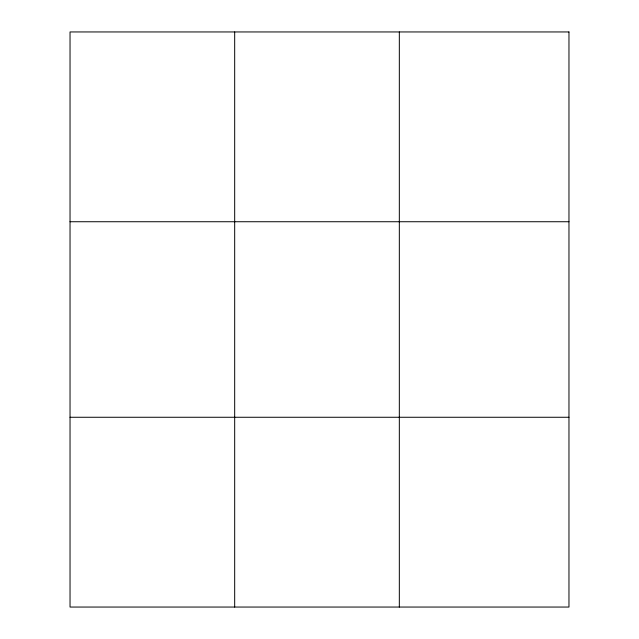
<?xml version="1.0" encoding="UTF-8"?>
<svg xmlns="http://www.w3.org/2000/svg" width="639" height="639" viewBox="0 0 639 639"><rect width="100%" height="100%" fill="white"/><g stroke="black" fill="none" stroke-linecap="round" stroke-linejoin="round"><path stroke-width="0.96" d="M234.681 607.05L234.681 31.95M399.327 607.05L399.327 31.95M70.034 221.733L568.966 221.733M70.034 417.267L568.966 417.267M568.966 31.95L568.966 607.05L70.034 607.05L70.034 31.95L568.966 31.95"/></g></svg>
